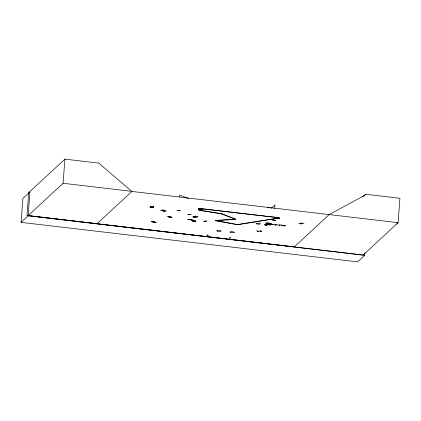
<?xml version="1.0" encoding="UTF-8"?>
<svg xmlns="http://www.w3.org/2000/svg" width="421" height="421" viewBox="0 0 421 421"><rect width="100%" height="100%" fill="white"/><g stroke="black" fill="none" stroke-linecap="round" stroke-linejoin="round"><path stroke-width="0.63" d="M195.86 221.409L192.197 221.072L195.865 221.325M192.208 220.267L195.87 220.541M193.97 220.472L194.118 221.235L193.955 220.546M150.139 206.727L153.807 207.006L150.144 206.7M364.918 252.721L364.718 255.305L357.634 261.862L21.05 222.367L22.887 198.47L29.97 191.913M28.786 191.744L26.96 215.441L97.051 223.698M21.05 222.367L28.128 215.81L30.002 191.466L64.923 159.138L99.377 163.18L99.34 163.632L131.889 191.444L398.071 222.677L399.95 198.286L365.496 194.244L362.628 196.902M294.332 246.848L28.144 215.61L63.066 183.282L64.923 159.138M152.055 206.916L151.897 206.558L151.818 207.658M152.07 206.574L152.002 207.658M179.683 197.023L179.83 195.112L188.745 198.617M200.033 209.016L199.238 209.132L199.633 209.384L198.159 209.211L198.944 209.095L198.554 208.642L199.122 209.074L200.049 208.816L199.743 208.984M201.075 208.748L199.449 210.253L198.754 210.174L200.549 208.232M201.138 209.148L200.491 209.484L201.964 209.658L201.564 209.405L202.359 209.29L201.448 209.348L201.154 208.948M274.697 208.605L274.992 204.78L271.434 208.074M365.496 194.244L365.444 194.939L329.164 214.594M150.065 207.511L153.733 207.763L150.065 207.5M268.066 223.63L271.65 224.035L268.03 223.693M154.533 221.588L151.213 221.651L154.612 221.583M167.105 216.389L170.516 216.305M164.011 210.1L160.89 210.279L164.106 210.116M180.109 210.321L177.03 210.516L180.204 210.332M192.855 216.983L196.044 216.847L192.95 216.999M298.689 223.298L301.283 224.046M266.909 225.419L264.377 224.672L266.925 225.393M256.905 230.776L258.241 231.639L256.926 230.824M187.777 219.788L188.534 219.078L187.808 219.825M269.95 224.409L270.698 223.714M275.45 225.093L276.423 224.43L275.466 225.077M275.629 225.072L276.371 224.398M281.16 225.724L281.917 225.009L281.186 225.761M396.603 224.093L398.071 222.677L363.155 255.01M96.972 223.772L132.02 191.376L63.066 183.282M192.144 219.552L191.392 220.246L192.197 219.536M270.382 224.083L273.955 224.504M273.913 224.53L270.419 224.088M273.761 224.867L274.366 224.151M284.828 226.161L285.575 225.467M329.248 214.521L294.247 246.922L97.625 223.851M275.671 220.362L272.098 219.899L275.681 220.32M276.418 224.835L276.05 224.767L279.628 225.188M279.207 225.167L279.565 225.172M280.202 224.877L279.281 225.53M280.039 224.83L279.228 225.551L280.202 224.872M152.065 206.985L151.918 206.564M178.615 210.474L178.757 210.463M194.476 216.962L194.597 217.02M162.827 210.326L162.511 210.263M164.532 211.032L162.527 210.258M268.145 224.709L265.777 225.003M268.493 224.714L265.777 225.009M154.549 222.488L153.018 221.751M170.452 217.204L168.947 216.405M300.036 223.656L302.573 223.325M152.897 221.699L154.433 222.488M281.575 225.398L285.164 225.819L281.554 225.43M257.563 231.213L260.894 231.187M267.214 224.298L269.856 225.046L267.324 224.298M235.613 219.146L215.168 220.436L237.891 224.64L279.428 217.989L237.039 224.609L215.236 220.699L236.002 219.299L222.241 213.889L199.275 210.226L221.93 213.81L221.646 213.926L235.018 219.183M191.06 214.61L187.898 214.742M187.908 214.768L190.987 214.584M203.732 221.246L206.8 221.046M166.042 210.947L162.922 211.121L166.058 210.921M172.136 217.183L168.732 217.247L172.078 217.152M156.238 222.467L152.828 222.525L156.154 222.451M260.346 230.803L261.662 231.613M151.986 206.706L153.207 206.811M168.937 216.478L170.268 217.189M200.522 208.532L279.012 217.741L200.38 208.669M198.538 208.842L198.812 208.874M270.729 223.751L269.977 224.446M294.9 247.001L363.123 255.037M28.128 215.81L364.718 255.305M304.02 223.635L301.31 222.914M206.779 221.072L203.811 221.293M189.455 214.673L189.155 214.626M260.394 230.776L261.694 231.582M267.367 207.779A2.294 0.479 4.4 0 1 269.54 207.79M270.982 208.106A2.294 0.479 4.4 0 1 271.24 208.237M188.234 219.473L191.781 219.888L188.234 219.473M207.416 235.029L206.879 235.497L207.737 235.597L208.274 235.129L207.416 235.029M229.919 237.723L229.382 238.191L230.192 238.286L230.729 237.818L229.919 237.723M276.965 218.046L275.76 217.904L276.165 218.157L275.387 218.273L276.86 218.446L276.46 218.194L277.255 218.078L276.965 218.046M279.297 218.32L278.092 218.178L278.492 218.431L277.713 218.546L279.186 218.72L278.786 218.467L279.581 218.352L279.297 218.32M230.645 232.418A2.294 0.479 4.4 0 0 234.408 232.439A2.294 0.479 4.4 0 0 231.455 231.671A2.294 0.479 4.4 0 0 230.645 232.418M217.436 231.155A2.294 0.479 4.4 0 0 221.199 231.176A2.294 0.479 4.4 0 0 218.246 230.408A2.294 0.479 4.4 0 0 217.436 231.155M256.684 223.893A2.294 0.479 4.4 0 0 260.446 223.909A2.294 0.479 4.4 0 0 257.494 223.141A2.294 0.479 4.4 0 0 256.684 223.893M194.255 216.936A2.294 0.479 4.4 0 0 198.017 216.957A2.294 0.479 4.4 0 0 195.065 216.189A2.294 0.479 4.4 0 0 194.255 216.936M266.393 223.483A2.294 0.479 4.4 0 0 270.15 223.498A2.294 0.479 4.4 0 0 267.203 222.73A2.294 0.479 4.4 0 0 266.393 223.483"/></g></svg>
